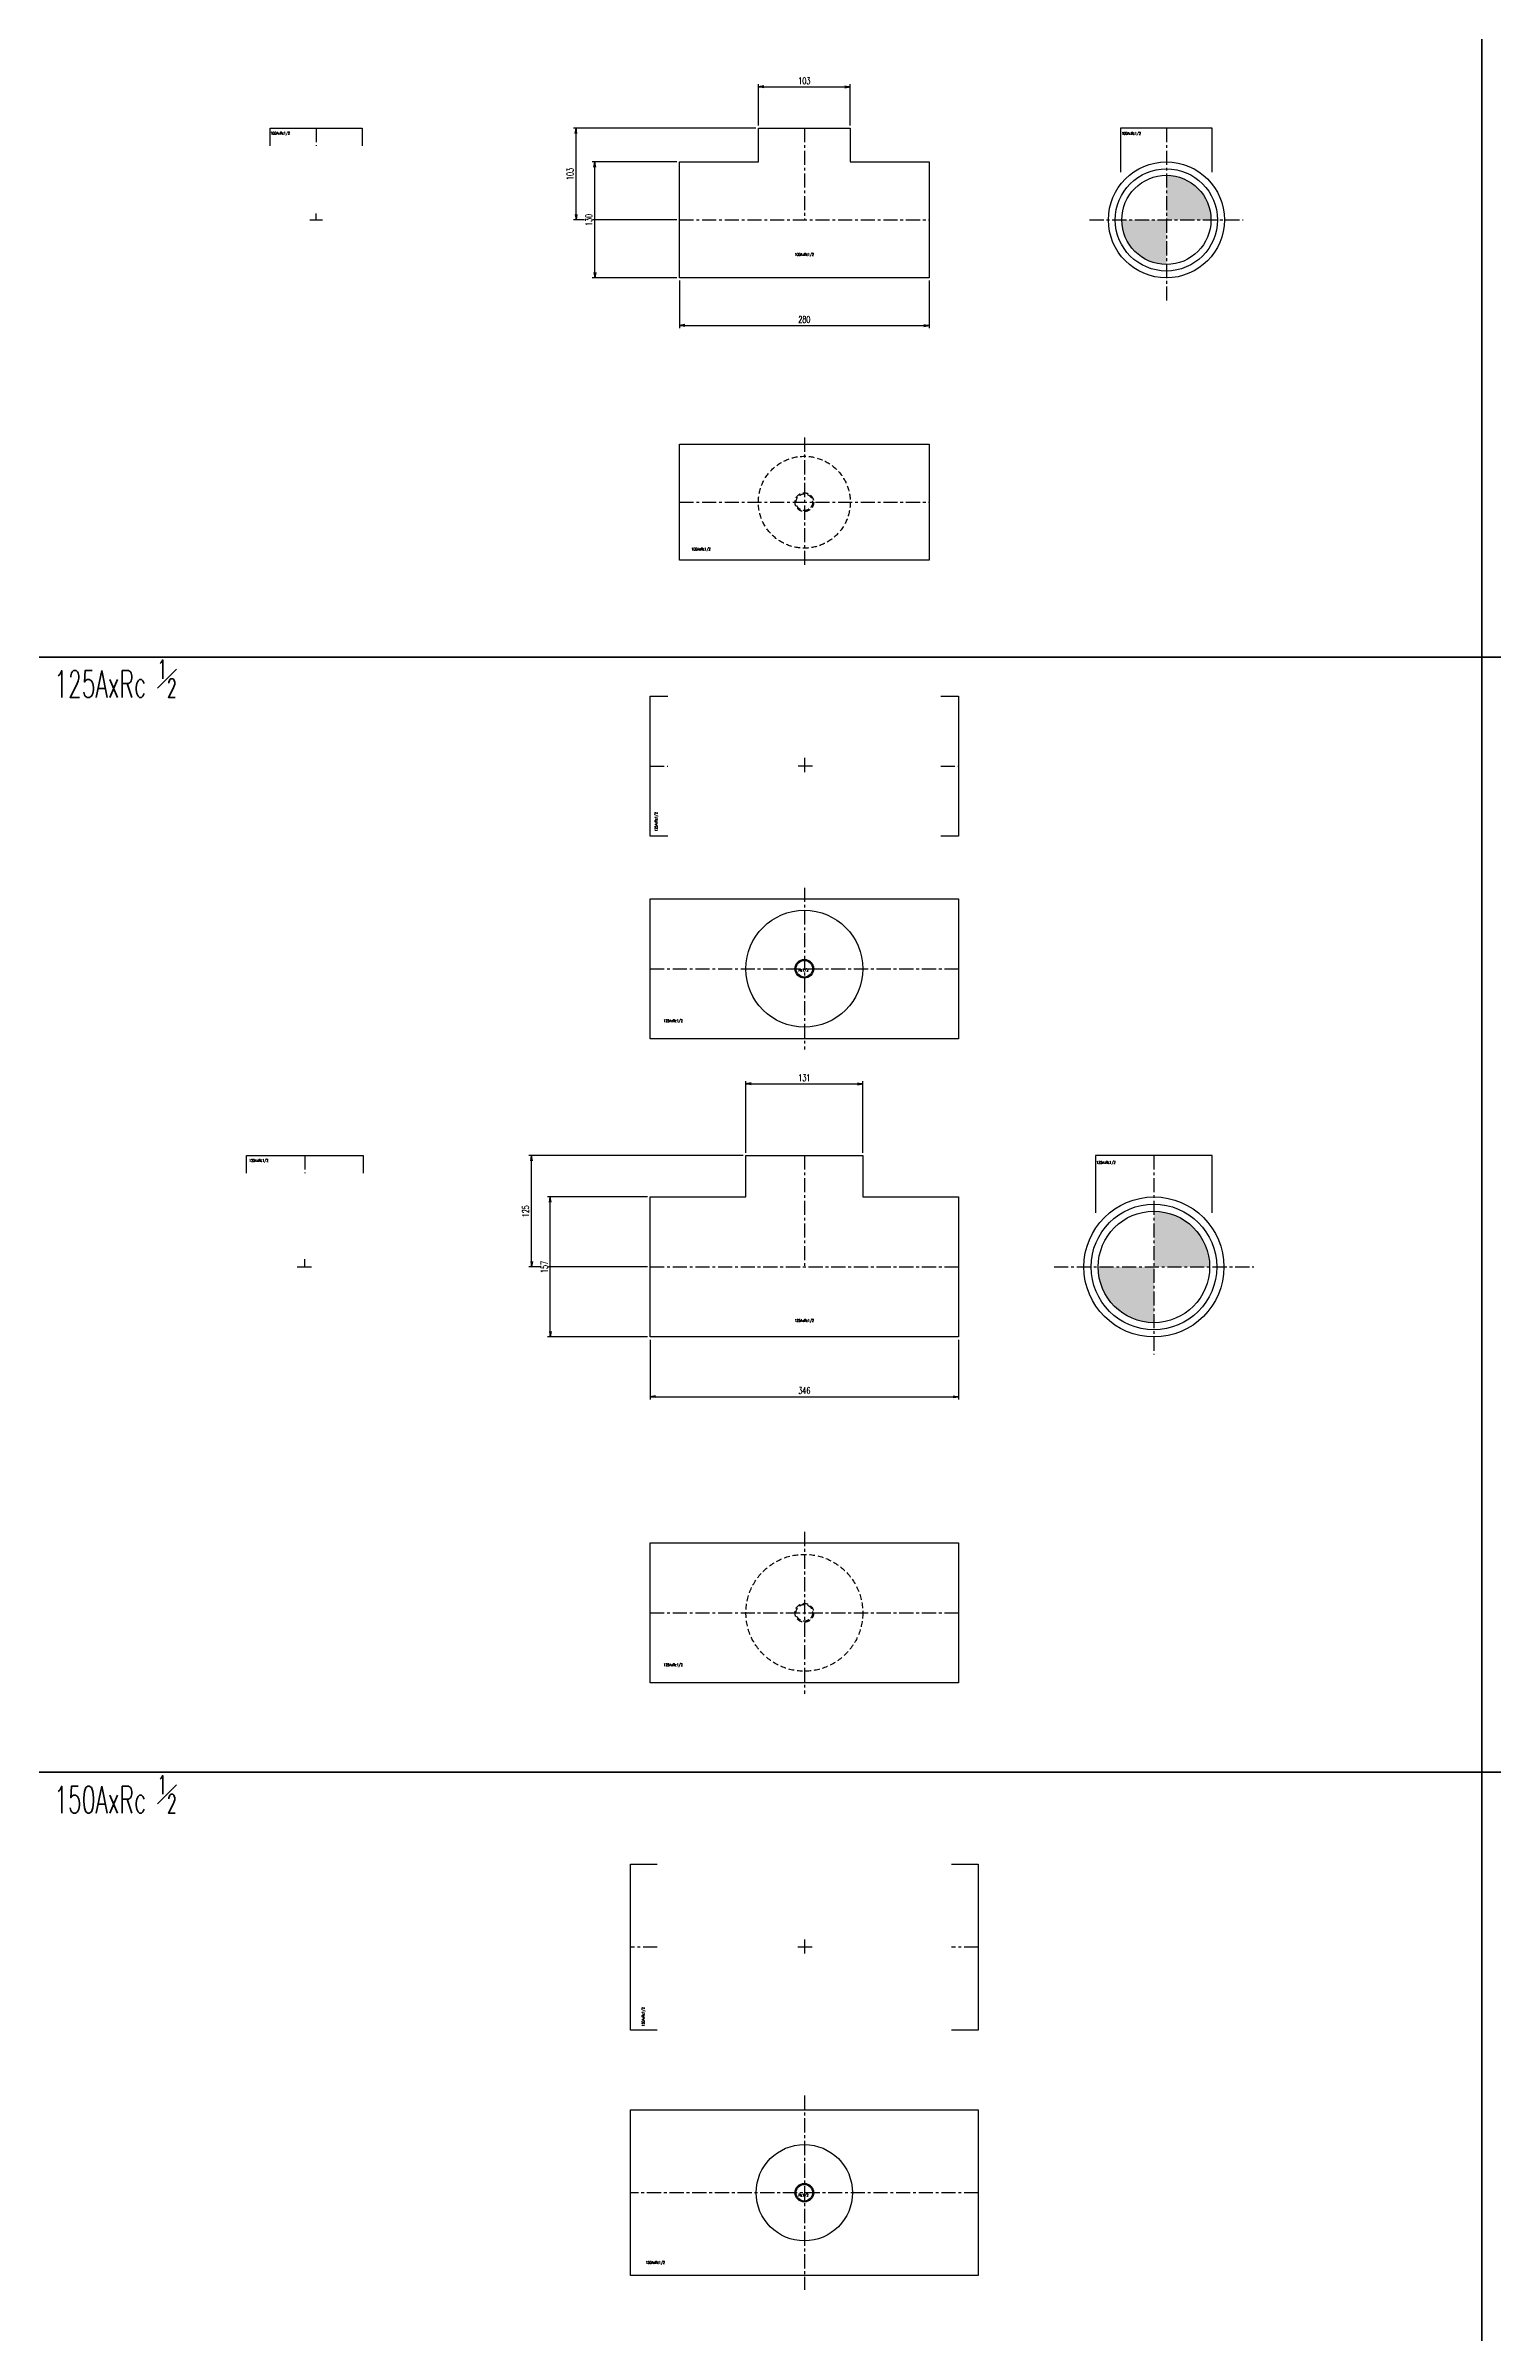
# Model space of a CAD drawing. Header units: millimetres. Extents: x 1711 to 90196, y -23291 to 8516.
# Drawn here: x 56746 to 58370, y -5633 to -3067 of the extents above; entities that cross this region are included whole.
import ezdxf
from ezdxf.enums import TextEntityAlignment as Align

# ---------------------------------------------------------------- set-up
doc = ezdxf.new("R2010")
doc.units = ezdxf.units.MM
doc.header["$PDMODE"] = 35
doc.linetypes.add('CENTER', pattern=[50.8, 31.75, -6.35, 6.35, -6.35])
doc.linetypes.add('HIDDEN', pattern=[9.525, 6.35, -3.175])
doc.layers.add('line', color=153, linetype='Continuous', lineweight=50)
for name, color, linetype in [('寸法', 2, 'Continuous'), ('配管-CVP', 4, 'Continuous'), ('＃配管（PVC)', 21, 'Continuous')]:
    doc.layers.add(name, color=color, linetype=linetype)
doc.styles.add('kpk', font='romans.shx', dxfattribs={"width": 0.7, "bigfont": 'extfont2.shx'})
doc.styles.get("Standard").update_dxf_attribs({"font": 'romans.shx', "bigfont": 'extfont.shx'})
doc.dimstyles.new('KPK-3', dxfattribs={"dimscale": 3, "dimtxt": 2.5, "dimasz": 2, "dimexe": 1, "dimexo": 1, "dimgap": 1, "dimtad": 3, "dimdec": 1, "dimdsep": 46, "dimtxsty": 'kpk', "dimblk": 'OPEN', "dimcen": 2.5, "dimclrd": 2, "dimclre": 2, "dimclrt": 4, "dimadec": 1, "dimazin": 2, "dimtfac": 1, "dimtdec": 1, "dimtmove": 0, "dimatfit": 2, "dimldrblk": 'OPEN', "dimfxl": 0, "dimlwd": -1, "dimlwe": -1, "dimarcsym": 0})

# ---------------------------------------------------------------- blocks, each defined once
blk = doc.blocks.new('A$Cb0ec0105')
at = {"layer": 'line'}
blk.add_line((4873.1, -9662.3), (4873.1, -100), dxfattribs=at)
for points in [[(0, -5360), (2414, -5360), (3514, -5360), (4614, -5360), (5714, -5360), (6814, -5360), (7914, -5360), (7974, -5360), (9074, -5360), (10174, -5360), (11274, -5360), (12374, -5360), (13681.8, -5360)], [(0, -6610), (2414, -6610), (3514, -6610), (4614, -6610), (5714, -6610), (6814, -6610), (7914, -6610), (7974, -6610), (9074, -6610), (10174, -6610), (11274, -6610), (12374, -6610), (13681.8, -6610)]]:
    blk.add_lwpolyline(points, dxfattribs=at)
at = {"layer": 'line', "char_height": 30, "attachment_point": 4}
for s, insert in [('{\\W0.6;125AxRc \\H0.7x;\\S1#2;}', (3272.3, -5384.2)), ('{\\W0.6;150AxRc \\H0.7x;\\S1#2;}', (3272.3, -6635))]:
    blk.add_mtext(s, dxfattribs=dict(at, insert=insert))
blk = doc.blocks.new('_Open')
at = {"color": 0, "linetype": 'ByBlock', "lineweight": -2}
for p, q in [((-1, 0.17), (0, 0)), ((-1, -0.17), (0, 0)), ((0, 0), (-1, 0))]:
    blk.add_line(p, q, dxfattribs=at)
blk = doc.blocks.new('*D2365')
at = {"layer": 'Defpoints', "color": 0, "transparency": 16777216}
for p in [(57340.5, -3159.3), (57545, -3159.3), (57456.5, -3262.3)]:
    blk.add_point(p, dxfattribs=at)
at = {"layer": '寸法', "color": 2, "transparency": 16777216}
for p, q in [((57542, -3159.3), (57337.5, -3159.3)), ((57340.5, -3256.3), (57340.5, -3165.3)), ((57453.5, -3262.3), (57337.5, -3262.3))]:
    blk.add_line(p, q, dxfattribs=at)
at = {"layer": '寸法', "color": 2, "transparency": 16777216, "xscale": 6, "yscale": 6, "zscale": 6}
for p, rotation in [((57340.5, -3159.3), 90), ((57340.5, -3262.3), 270)]:
    blk.add_blockref('_Open', p, dxfattribs=dict(at, rotation=rotation))
at = {"layer": '寸法', "color": 4, "transparency": 16777216, "insert": (57333.7, -3210.8), "char_height": 7.5, "attachment_point": 5, "rotation": 90, "style": 'kpk', "bg_fill": 3, "box_fill_scale": 1.1, "bg_fill_color": 256, "bg_fill_true_color": 13158600, "bg_fill_transparency": 0}
blk.add_mtext('103', dxfattribs=at)
blk = doc.blocks.new('*D2366')
at = {"layer": 'Defpoints', "color": 0, "transparency": 16777216}
for p in [(57361.5, -3197.3), (57456.5, -3197.3), (57456.5, -3327.3)]:
    blk.add_point(p, dxfattribs=at)
at = {"layer": '寸法', "color": 2, "transparency": 16777216}
for p, q in [((57453.5, -3197.3), (57358.5, -3197.3)), ((57361.5, -3321.3), (57361.5, -3203.3)), ((57453.5, -3327.3), (57358.5, -3327.3))]:
    blk.add_line(p, q, dxfattribs=at)
at = {"layer": '寸法', "color": 2, "transparency": 16777216, "xscale": 6, "yscale": 6, "zscale": 6}
for p, rotation in [((57361.5, -3197.3), 90), ((57361.5, -3327.3), 270)]:
    blk.add_blockref('_Open', p, dxfattribs=dict(at, rotation=rotation))
at = {"layer": '寸法', "color": 4, "transparency": 16777216, "insert": (57354.7, -3262.3), "char_height": 7.5, "attachment_point": 5, "rotation": 90, "style": 'kpk', "bg_fill": 3, "box_fill_scale": 1.1, "bg_fill_color": 256, "bg_fill_true_color": 13158600, "bg_fill_transparency": 0}
blk.add_mtext('130', dxfattribs=at)
blk = doc.blocks.new('*D2367')
at = {"layer": 'Defpoints', "color": 0, "transparency": 16777216}
for p in [(57456.5, -3327.3), (57736.5, -3327.3), (57736.5, -3380.6)]:
    blk.add_point(p, dxfattribs=at)
at = {"layer": '寸法', "color": 2, "transparency": 16777216}
for p, q in [((57456.5, -3330.3), (57456.5, -3383.6)), ((57736.5, -3330.3), (57736.5, -3383.6)), ((57462.5, -3380.6), (57730.5, -3380.6))]:
    blk.add_line(p, q, dxfattribs=at)
at = {"layer": '寸法', "color": 2, "transparency": 16777216, "xscale": 6, "yscale": 6, "zscale": 6, "rotation": 180}
blk.add_blockref('_Open', (57456.5, -3380.6), dxfattribs=at)
at = {"layer": '寸法', "color": 2, "transparency": 16777216, "xscale": 6, "yscale": 6, "zscale": 6}
blk.add_blockref('_Open', (57736.5, -3380.6), dxfattribs=at)
at = {"layer": '寸法', "color": 4, "transparency": 16777216, "insert": (57596.5, -3373.9), "char_height": 7.5, "attachment_point": 5, "style": 'kpk', "bg_fill": 3, "box_fill_scale": 1.1, "bg_fill_color": 256, "bg_fill_true_color": 13158600, "bg_fill_transparency": 0}
blk.add_mtext('280', dxfattribs=at)
blk = doc.blocks.new('*D2368')
at = {"layer": 'Defpoints', "color": 0, "transparency": 16777216}
for p in [(57648, -3113.1), (57545, -3159.3), (57648, -3159.3)]:
    blk.add_point(p, dxfattribs=at)
at = {"layer": '寸法', "color": 2, "transparency": 16777216}
for p, q in [((57545, -3156.3), (57545, -3110.1)), ((57551, -3113.1), (57642, -3113.1)), ((57648, -3156.3), (57648, -3110.1))]:
    blk.add_line(p, q, dxfattribs=at)
at = {"layer": '寸法', "color": 2, "transparency": 16777216, "xscale": 6, "yscale": 6, "zscale": 6, "rotation": 180}
blk.add_blockref('_Open', (57545, -3113.1), dxfattribs=at)
at = {"layer": '寸法', "color": 2, "transparency": 16777216, "xscale": 6, "yscale": 6, "zscale": 6}
blk.add_blockref('_Open', (57648, -3113.1), dxfattribs=at)
at = {"layer": '寸法', "color": 4, "transparency": 16777216, "insert": (57596.5, -3106.3), "char_height": 7.5, "attachment_point": 5, "style": 'kpk', "bg_fill": 3, "box_fill_scale": 1.1, "bg_fill_color": 256, "bg_fill_true_color": 13158600, "bg_fill_transparency": 0}
blk.add_mtext('103', dxfattribs=at)
blk = doc.blocks.new('*D2369')
at = {"layer": 'Defpoints', "color": 0, "transparency": 16777216}
for p in [(57290.6, -4311.2), (57531, -4311.2), (57423.5, -4436.2)]:
    blk.add_point(p, dxfattribs=at)
at = {"layer": '寸法', "color": 2, "transparency": 16777216}
for p, q in [((57528, -4311.2), (57287.6, -4311.2)), ((57290.6, -4430.2), (57290.6, -4317.2)), ((57420.5, -4436.2), (57287.6, -4436.2))]:
    blk.add_line(p, q, dxfattribs=at)
at = {"layer": '寸法', "color": 2, "transparency": 16777216, "xscale": 6, "yscale": 6, "zscale": 6}
for p, rotation in [((57290.6, -4311.2), 90), ((57290.6, -4436.2), 270)]:
    blk.add_blockref('_Open', p, dxfattribs=dict(at, rotation=rotation))
at = {"layer": '寸法', "color": 4, "transparency": 16777216, "insert": (57283.9, -4373.7), "char_height": 7.5, "attachment_point": 5, "rotation": 90, "style": 'kpk', "bg_fill": 3, "box_fill_scale": 1.1, "bg_fill_color": 256, "bg_fill_true_color": 13158600, "bg_fill_transparency": 0}
blk.add_mtext('125', dxfattribs=at)
blk = doc.blocks.new('*D2370')
at = {"layer": 'Defpoints', "color": 0, "transparency": 16777216}
for p in [(57311.6, -4357.7), (57423.5, -4357.7), (57423.5, -4514.7)]:
    blk.add_point(p, dxfattribs=at)
at = {"layer": '寸法', "color": 2, "transparency": 16777216}
for p, q in [((57420.5, -4357.7), (57308.6, -4357.7)), ((57311.6, -4508.7), (57311.6, -4363.7)), ((57420.5, -4514.7), (57308.6, -4514.7))]:
    blk.add_line(p, q, dxfattribs=at)
at = {"layer": '寸法', "color": 2, "transparency": 16777216, "xscale": 6, "yscale": 6, "zscale": 6}
for p, rotation in [((57311.6, -4357.7), 90), ((57311.6, -4514.7), 270)]:
    blk.add_blockref('_Open', p, dxfattribs=dict(at, rotation=rotation))
at = {"layer": '寸法', "color": 4, "transparency": 16777216, "insert": (57304.9, -4436.2), "char_height": 7.5, "attachment_point": 5, "rotation": 90, "style": 'kpk', "bg_fill": 3, "box_fill_scale": 1.1, "bg_fill_color": 256, "bg_fill_true_color": 13158600, "bg_fill_transparency": 0}
blk.add_mtext('157', dxfattribs=at)
blk = doc.blocks.new('*D2371')
at = {"layer": 'Defpoints', "color": 0, "transparency": 16777216}
for p in [(57662, -4230.8), (57531, -4311.2), (57662, -4311.2)]:
    blk.add_point(p, dxfattribs=at)
at = {"layer": '寸法', "color": 2, "transparency": 16777216}
for p, q in [((57531, -4308.2), (57531, -4227.8)), ((57537, -4230.8), (57656, -4230.8)), ((57662, -4308.2), (57662, -4227.8))]:
    blk.add_line(p, q, dxfattribs=at)
at = {"layer": '寸法', "color": 2, "transparency": 16777216, "xscale": 6, "yscale": 6, "zscale": 6, "rotation": 180}
blk.add_blockref('_Open', (57531, -4230.8), dxfattribs=at)
at = {"layer": '寸法', "color": 2, "transparency": 16777216, "xscale": 6, "yscale": 6, "zscale": 6}
blk.add_blockref('_Open', (57662, -4230.8), dxfattribs=at)
at = {"layer": '寸法', "color": 4, "transparency": 16777216, "insert": (57596.5, -4224.1), "char_height": 7.5, "attachment_point": 5, "style": 'kpk', "bg_fill": 3, "box_fill_scale": 1.1, "bg_fill_color": 256, "bg_fill_true_color": 13158600, "bg_fill_transparency": 0}
blk.add_mtext('131', dxfattribs=at)
blk = doc.blocks.new('*D2372')
at = {"layer": 'Defpoints', "color": 0, "transparency": 16777216}
for p in [(57423.5, -4514.7), (57769.5, -4514.7), (57769.5, -4581.6)]:
    blk.add_point(p, dxfattribs=at)
at = {"layer": '寸法', "color": 2, "transparency": 16777216}
for p, q in [((57423.5, -4517.7), (57423.5, -4584.6)), ((57769.5, -4517.7), (57769.5, -4584.6)), ((57429.5, -4581.6), (57763.5, -4581.6))]:
    blk.add_line(p, q, dxfattribs=at)
at = {"layer": '寸法', "color": 2, "transparency": 16777216, "xscale": 6, "yscale": 6, "zscale": 6, "rotation": 180}
blk.add_blockref('_Open', (57423.5, -4581.6), dxfattribs=at)
at = {"layer": '寸法', "color": 2, "transparency": 16777216, "xscale": 6, "yscale": 6, "zscale": 6}
blk.add_blockref('_Open', (57769.5, -4581.6), dxfattribs=at)
at = {"layer": '寸法', "color": 4, "transparency": 16777216, "insert": (57596.5, -4574.8), "char_height": 7.5, "attachment_point": 5, "style": 'kpk', "bg_fill": 3, "box_fill_scale": 1.1, "bg_fill_color": 256, "bg_fill_true_color": 13158600, "bg_fill_transparency": 0}
blk.add_mtext('346', dxfattribs=at)
blk = doc.blocks.new('100AxRc1／2-ねじ付BT『Ｔ型』-正面')
at = {"layer": '＃配管（PVC)', "color": 2, "linetype": 'CENTER', "ltscale": 0.5}
for p, q in [((0, 103), (0, 0)), ((-140, 0), (140, 0))]:
    blk.add_line(p, q, dxfattribs=at)
at = {"layer": '＃配管（PVC)', "color": 0, "linetype": 'ByBlock'}
blk.add_lwpolyline([(-140, 65), (-51.5, 65), (-51.5, 103), (51.5, 103), (51.5, 65), (140, 65), (140, -65), (-140, -65)], close=True, dxfattribs=at)
at = {"layer": 'Defpoints', "color": 6, "style": 'kpk', "width": 0.7}
blk.add_text('100AxRc1/2', height=3, dxfattribs=at).set_placement((0, -37.2), align=Align.TOP_CENTER)
blk = doc.blocks.new('100AxRc1／2-ねじ付BT『Ｔ型』-下面')
at = {"layer": '＃配管（PVC)', "color": 2, "linetype": 'CENTER', "ltscale": 0.5}
blk.add_line((0, 72.5), (0, -72.5), dxfattribs=at)
at = {"layer": '＃配管（PVC)', "color": 0, "linetype": 'ByBlock'}
blk.add_lwpolyline([(140, 65), (140, -65), (-140, -65), (-140, 65)], close=True, dxfattribs=at)
at = {"layer": '＃配管（PVC)', "color": 2, "linetype": 'CENTER', "ltscale": 0.5}
blk.add_lwpolyline([(-140, 0), (140, 0)], dxfattribs=at)
at = {"layer": '＃配管（PVC)', "color": 252, "linetype": 'HIDDEN'}
for radius in [51.5, 9.32]:
    blk.add_circle((0, 0), radius, dxfattribs=at)
at = {"layer": '＃配管（PVC)', "color": 42, "linetype": 'HIDDEN'}
blk.add_circle((0, 0), 10.5, dxfattribs=at)
at = {"layer": 'Defpoints', "color": 6, "style": 'kpk', "width": 0.7}
blk.add_text('100AxRc1/2', height=3, dxfattribs=at).set_placement((-115.9, -51), align=Align.TOP_CENTER)
blk = doc.blocks.new('100AxRc1／2-ねじ付BT『Ｔ型』-側面')
at = {"layer": '＃配管（PVC)'}
h = blk.add_hatch(color=252, dxfattribs=at)
h.dxf.hatch_style = 1
h.paths.add_polyline_path([(50, 0, 0.414214), (0, 50), (0, 0)])
h.paths.add_polyline_path([(0, 0), (-50, 0, 0.414214), (0, -50)])
at = {"layer": '＃配管（PVC)', "color": 2, "linetype": 'CENTER', "ltscale": 0.5}
for p, q in [((0, 103), (0, -90.5)), ((-86.1, 0), (86.1, 0))]:
    blk.add_line(p, q, dxfattribs=at)
at = {"layer": '＃配管（PVC)', "color": 0, "linetype": 'ByBlock'}
blk.add_lwpolyline([(51.5, 53.5), (51.5, 103), (-51.5, 103), (-51.5, 53.5)], dxfattribs=at)
for radius in [65, 57.3, 50]:
    blk.add_circle((0, 0), radius, dxfattribs=at)
at = {"layer": 'Defpoints', "color": 6, "style": 'kpk', "width": 0.7}
blk.add_text('100AxRc1/2', height=3, dxfattribs=at).set_placement((-39.4, 98.5), align=Align.TOP_CENTER)
blk = doc.blocks.new('100AxRc1／2-ねじ付BT『Ｔ型』-半(側面)')
at = {"layer": '＃配管（PVC)', "color": 2, "linetype": 'CENTER', "ltscale": 0.5}
for p, q in [((0, 103), (0, 83)), ((-7, 0), (7, 0)), ((0, 0), (0, 7))]:
    blk.add_line(p, q, dxfattribs=at)
at = {"layer": '＃配管（PVC)', "color": 0, "linetype": 'ByBlock'}
blk.add_lwpolyline([(-51.5, 83), (-51.5, 103), (51.5, 103), (51.5, 83)], dxfattribs=at)
at = {"layer": 'Defpoints', "color": 6, "style": 'kpk', "width": 0.7}
blk.add_text('100AxRc1/2', height=3, dxfattribs=at).set_placement((-40.3, 98.7), align=Align.TOP_CENTER)
blk = doc.blocks.new('125AxRc1／2-ねじ付BT『Ｔ型』-正面')
at = {"layer": '＃配管（PVC)', "color": 2, "linetype": 'CENTER', "ltscale": 0.5}
for p, q in [((0, 125), (0, 0)), ((-173, 0), (173, 0))]:
    blk.add_line(p, q, dxfattribs=at)
at = {"layer": '＃配管（PVC)', "color": 0, "linetype": 'ByBlock'}
blk.add_lwpolyline([(-173, 78.5), (-65.5, 78.5), (-65.5, 125), (65.5, 125), (65.5, 78.5), (173, 78.5), (173, -78.5), (-173, -78.5)], close=True, dxfattribs=at)
at = {"layer": 'Defpoints', "color": 6, "style": 'kpk', "width": 0.7}
blk.add_text('125AxRc1/2', height=3, dxfattribs=at).set_placement((0, -58.5), align=Align.TOP_CENTER)
blk = doc.blocks.new('125AxRc1／2-ねじ付BT『Ｔ型』-側面')
at = {"layer": '＃配管（PVC)'}
h = blk.add_hatch(color=252, dxfattribs=at)
h.dxf.hatch_style = 1
h.paths.add_polyline_path([(0, 62.5), (0, 0), (62.5, 0, 0.414214)])
h.paths.add_polyline_path([(0, 0), (-62.5, 0, 0.414214), (0, -62.5)])
at = {"layer": '＃配管（PVC)', "color": 2, "linetype": 'CENTER', "ltscale": 0.5}
for p, q in [((0, 125), (0, -98)), ((-111.9, 0), (111.9, 0))]:
    blk.add_line(p, q, dxfattribs=at)
at = {"layer": '＃配管（PVC)', "color": 0, "linetype": 'ByBlock'}
blk.add_lwpolyline([(65.5, 60.8), (65.5, 125), (-65.5, 125), (-65.5, 60.8)], dxfattribs=at)
for radius in [78.5, 70.4, 62.5]:
    blk.add_circle((0, 0), radius, dxfattribs=at)
at = {"layer": 'Defpoints', "color": 6, "style": 'kpk', "width": 0.7}
blk.add_text('125AxRc1/2', height=3, dxfattribs=at).set_placement((-53.7, 118.8), align=Align.TOP_CENTER)
blk = doc.blocks.new('125AxRc1／2-ねじ付BT『Ｔ型』-上面')
at = {"layer": '＃配管（PVC)', "color": 2, "linetype": 'CENTER', "ltscale": 0.5}
blk.add_line((0, 90.7), (0, -90.7), dxfattribs=at)
at = {"layer": '＃配管（PVC)', "color": 0, "linetype": 'ByBlock'}
blk.add_lwpolyline([(173, 78.5), (173, -78.5), (-173, -78.5), (-173, 78.5)], close=True, dxfattribs=at)
at = {"layer": '＃配管（PVC)', "color": 2, "linetype": 'CENTER', "ltscale": 0.5}
blk.add_lwpolyline([(-173, 0), (173, 0)], dxfattribs=at)
at = {"layer": '＃配管（PVC)', "color": 0, "linetype": 'ByBlock'}
blk.add_circle((0, 0), 65.5, dxfattribs=at)
at = {"layer": '＃配管（PVC)', "color": 42, "linetype": 'ByBlock', "ltscale": 0.5}
blk.add_circle((0, 0), 10.5, dxfattribs=at)
at = {"layer": '＃配管（PVC)', "color": 0, "linetype": 'ByBlock', "ltscale": 0.5}
blk.add_circle((0, 0), 9.32, dxfattribs=at)
at = {"layer": 'Defpoints', "color": 6, "style": 'kpk', "width": 0.7}
for s, p in [('Rc1/2 ', (0, 0)), ('125AxRc1/2', (-147.2, -56.8))]:
    blk.add_text(s, height=3, dxfattribs=at).set_placement(p, align=Align.TOP_CENTER)
blk = doc.blocks.new('125AxRc1／2-ねじ付BT『Ｔ型』-下面')
at = {"layer": '＃配管（PVC)', "color": 2, "linetype": 'CENTER', "ltscale": 0.5}
blk.add_line((0, 90.7), (0, -90.7), dxfattribs=at)
at = {"layer": '＃配管（PVC)', "color": 0, "linetype": 'ByBlock'}
blk.add_lwpolyline([(173, 78.5), (173, -78.5), (-173, -78.5), (-173, 78.5)], close=True, dxfattribs=at)
at = {"layer": '＃配管（PVC)', "color": 2, "linetype": 'CENTER', "ltscale": 0.5}
blk.add_lwpolyline([(-173, 0), (173, 0)], dxfattribs=at)
at = {"layer": '＃配管（PVC)', "color": 252, "linetype": 'HIDDEN'}
for radius in [65.5, 9.32]:
    blk.add_circle((0, 0), radius, dxfattribs=at)
at = {"layer": '＃配管（PVC)', "color": 42, "linetype": 'HIDDEN'}
blk.add_circle((0, 0), 10.5, dxfattribs=at)
at = {"layer": 'Defpoints', "color": 6, "style": 'kpk', "width": 0.7}
blk.add_text('125AxRc1/2', height=3, dxfattribs=at).set_placement((-147.2, -56.8), align=Align.TOP_CENTER)
blk = doc.blocks.new('125AxRc1／2-ねじ付BT『Ｔ型』-半(上下)')
at = {"layer": '＃配管（PVC)', "color": 2, "linetype": 'CENTER', "ltscale": 0.5}
for p, q in [((9.1, 0), (-9.1, 0)), ((0, 9.1), (0, -9.1))]:
    blk.add_line(p, q, dxfattribs=at)
at = {"layer": '＃配管（PVC)', "color": 0, "linetype": 'ByBlock'}
for points in [[(-153, -78.5), (-173, -78.5), (-173, 78.5), (-153, 78.5)], [(153, 78.5), (173, 78.5), (173, -78.5), (153, -78.5)]]:
    blk.add_lwpolyline(points, dxfattribs=at)
at = {"layer": '＃配管（PVC)', "color": 2, "linetype": 'CENTER', "ltscale": 0.5}
for points in [[(153, 0), (173, 0)], [(-173, 0), (-153, 0)]]:
    blk.add_lwpolyline(points, dxfattribs=at)
at = {"layer": 'Defpoints', "color": 6, "style": 'kpk', "width": 0.7}
blk.add_text('125AxRc1/2', height=3, rotation=90, dxfattribs=at).set_placement((-167.8, -62.5), align=Align.TOP_CENTER)
blk = doc.blocks.new('125AxRc1／2-ねじ付BT『Ｔ型』-半(側面)')
at = {"layer": '＃配管（PVC)', "color": 2, "linetype": 'CENTER', "ltscale": 0.5}
for p, q in [((0, 125), (0, 105)), ((-8.6, 0), (8.7, 0)), ((0, 0), (0, 8.7))]:
    blk.add_line(p, q, dxfattribs=at)
at = {"layer": '＃配管（PVC)', "color": 0, "linetype": 'ByBlock'}
blk.add_lwpolyline([(-65.5, 105), (-65.5, 125), (65.5, 125), (65.5, 105)], dxfattribs=at)
at = {"layer": 'Defpoints', "color": 6, "style": 'kpk', "width": 0.7}
blk.add_text('125AxRc1/2', height=3, dxfattribs=at).set_placement((-51.8, 121), align=Align.TOP_CENTER)
blk = doc.blocks.new('150AxRc1／2-ねじ付BT『Ｔ型』-上面')
at = {"layer": '＃配管（PVC)', "color": 2, "linetype": 'CENTER', "ltscale": 0.5}
for p, q in [((0, 108.8), (0, -108.8)), ((195, 0), (-195, 0))]:
    blk.add_line(p, q, dxfattribs=at)
at = {"layer": '＃配管（PVC)', "color": 0, "linetype": 'ByBlock'}
blk.add_lwpolyline([(195, 93), (195, -93), (-195, -93), (-195, 93)], close=True, dxfattribs=at)
blk.add_circle((0, 0), 54, dxfattribs=at)
at = {"layer": '＃配管（PVC)', "color": 42, "linetype": 'ByBlock', "ltscale": 0.5}
blk.add_circle((0, 0), 10.5, dxfattribs=at)
at = {"layer": '＃配管（PVC)', "color": 0, "linetype": 'ByBlock', "ltscale": 0.5}
blk.add_circle((0, 0), 9.32, dxfattribs=at)
at = {"layer": 'Defpoints', "color": 6, "style": 'kpk', "width": 0.7}
for s, p in [('Rc1/2 ', (0, -1.4)), ('150AxRc1/2', (-167.1, -76.7))]:
    blk.add_text(s, height=3, dxfattribs=at).set_placement(p, align=Align.TOP_CENTER)
blk = doc.blocks.new('150AxRc1／2-ねじ付BT『Ｔ型』-半(上下)')
at = {"layer": '＃配管（PVC)', "color": 2, "linetype": 'CENTER', "ltscale": 0.5}
for p, q in [((8.7, 0), (-8.7, 0)), ((0, 8.7), (0, -8.7)), ((195, 0), (165, 0)), ((-165, 0), (-195, 0))]:
    blk.add_line(p, q, dxfattribs=at)
at = {"layer": '＃配管（PVC)', "color": 0, "linetype": 'ByBlock'}
for points in [[(-165, -93), (-195, -93), (-195, 93), (-165, 93)], [(165, 93), (195, 93), (195, -93), (165, -93)]]:
    blk.add_lwpolyline(points, dxfattribs=at)
at = {"layer": 'Defpoints', "color": 6, "style": 'kpk', "width": 0.7}
blk.add_text('150AxRc1/2', height=3, rotation=90, dxfattribs=at).set_placement((-182.2, -78), align=Align.TOP_CENTER)

msp = doc.modelspace()

# ---------------------------------------------------------------- block references
at = {"layer": 'line'}
msp.add_blockref('A$Cb0ec0105', (53482.959, 1607.5677), dxfattribs=at)
at = {"layer": '配管-CVP'}
for name, p in [('100AxRc1／2-ねじ付BT『Ｔ型』-半(側面)', (57049.0451, -3262.2968)), ('100AxRc1／2-ねじ付BT『Ｔ型』-側面', (58002.4832, -3262.2968)), ('100AxRc1／2-ねじ付BT『Ｔ型』-下面', (57596.4782, -3578.798)), ('125AxRc1／2-ねじ付BT『Ｔ型』-半(上下)', (57596.4782, -3874.6159)), ('125AxRc1／2-ねじ付BT『Ｔ型』-上面', (57596.4782, -4101.8264)), ('125AxRc1／2-ねじ付BT『Ｔ型』-半(側面)', (57036.4163, -4436.1858)), ('125AxRc1／2-ねじ付BT『Ｔ型』-側面', (57988.4832, -4436.1858)), ('125AxRc1／2-ねじ付BT『Ｔ型』-下面', (57596.4782, -4823.895)), ('150AxRc1／2-ねじ付BT『Ｔ型』-半(上下)', (57596.4782, -5198.8647)), ('150AxRc1／2-ねじ付BT『Ｔ型』-上面', (57596.4782, -5474.0422))]:
    msp.add_blockref(name, p, dxfattribs=at)

# ---------------------------------------------------------------- next in the draw order: dimensions: what is measured, and where the dimension line sits
at = {"layer": '寸法'}
for base, p1, p2, picture, middle in [((57340.4579, -3159.2968), (57456.4782, -3262.2968), (57544.9782, -3159.2968), '*D2365', (57333.7079, -3210.7968)), ((57290.6234, -4311.1858), (57423.4782, -4436.1858), (57530.9782, -4311.1858), '*D2369', (57283.8734, -4373.6858))]:
    dim = msp.add_linear_dim(base=base, p1=p1, p2=p2, angle=90, dimstyle='KPK-3', dxfattribs=at)
    dim.commit()
    dim.dimension.update_dxf_attribs({"geometry": picture, "text_midpoint": middle})

# ---------------------------------------------------------------- next in the draw order: dimensions: what is measured, and where the dimension line sits
for base, p1, p2, picture, middle in [((57647.9782, -3113.0921), (57544.9782, -3159.2968), (57647.9782, -3159.2968), '*D2368', (57596.4782, -3106.3421)), ((57661.9782, -4230.8387), (57530.9782, -4311.1858), (57661.9782, -4311.1858), '*D2371', (57596.4782, -4224.0887))]:
    dim = msp.add_linear_dim(base=base, p1=p1, p2=p2, dimstyle='KPK-3', dxfattribs=at)
    dim.commit()
    dim.dimension.update_dxf_attribs({"geometry": picture, "text_midpoint": middle})
for base, p1, p2, picture, middle in [((57361.4579, -3197.2968), (57456.4782, -3327.2968), (57456.4782, -3197.2968), '*D2366', (57354.7079, -3262.2968)), ((57311.6234, -4357.6858), (57423.4782, -4514.6858), (57423.4782, -4357.6858), '*D2370', (57304.8734, -4436.1858))]:
    dim = msp.add_linear_dim(base=base, p1=p1, p2=p2, angle=90, dimstyle='KPK-3', dxfattribs=at)
    dim.commit()
    dim.dimension.update_dxf_attribs({"geometry": picture, "text_midpoint": middle})

# ---------------------------------------------------------------- next in the draw order: dimensions: what is measured, and where the dimension line sits
for base, p1, p2, picture, middle in [((57736.4782, -3380.6273), (57456.4782, -3327.2968), (57736.4782, -3327.2968), '*D2367', (57596.4782, -3373.8773)), ((57769.4782, -4581.5979), (57423.4782, -4514.6858), (57769.4782, -4514.6858), '*D2372', (57596.4782, -4574.8479))]:
    dim = msp.add_linear_dim(base=base, p1=p1, p2=p2, dimstyle='KPK-3', dxfattribs=at)
    dim.commit()
    dim.dimension.update_dxf_attribs({"geometry": picture, "text_midpoint": middle})

# ---------------------------------------------------------------- next in the draw order: block references
at = {"layer": '配管-CVP'}
for name, p in [('100AxRc1／2-ねじ付BT『Ｔ型』-正面', (57596.4782, -3262.2968)), ('125AxRc1／2-ねじ付BT『Ｔ型』-正面', (57596.4782, -4436.1858))]:
    msp.add_blockref(name, p, dxfattribs=at)

doc.saveas('drawing.dxf')
